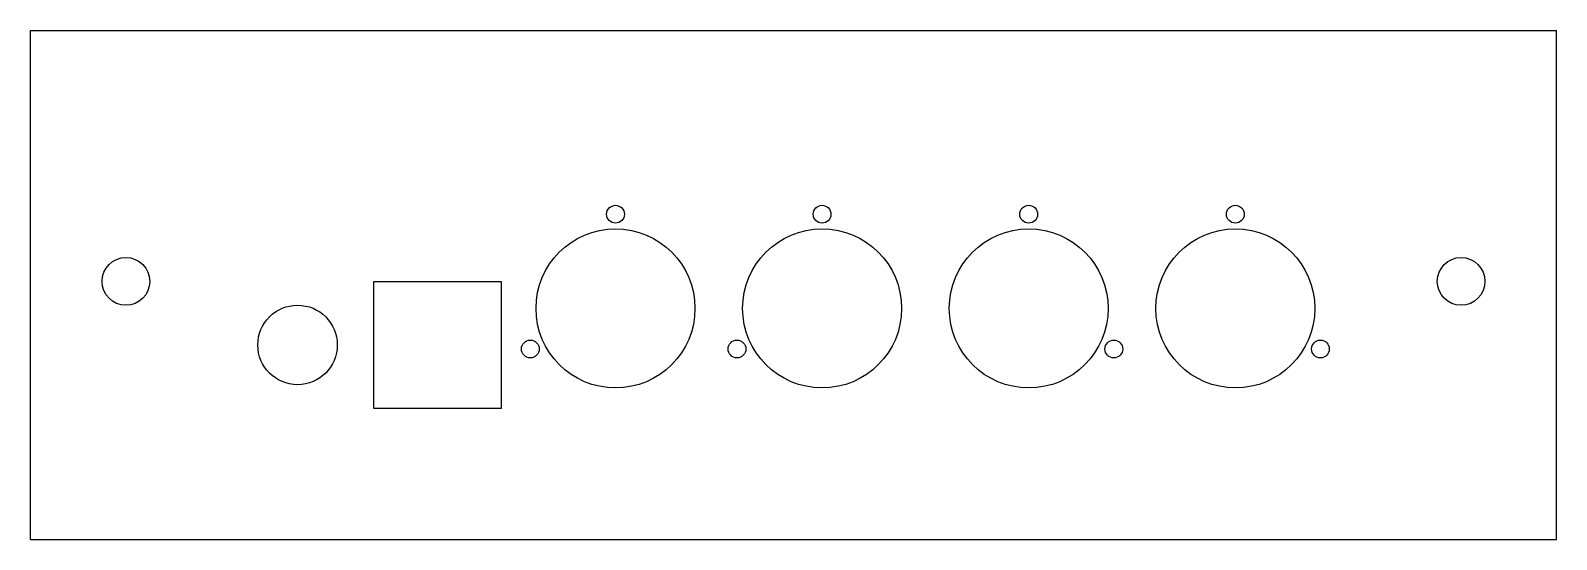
# Model space of a CAD drawing. Extents: x -2.96 to 3.04, y -0.81 to 1.19.
import ezdxf

# ---------------------------------------------------------------- set-up
doc = ezdxf.new("R2010")
doc.units = 0
doc.layers.get('0').update_dxf_attribs({"linetype": 'CONTINUOUS'})

msp = doc.modelspace()

# ---------------------------------------------------------------- linework, layer by layer
at = {"color": 7, "linetype": 'CONTINUOUS'}
for p, q in [((-2.9553, -0.8053), (-2.9553, 1.1947)), ((-2.9553, 1.1947), (3.0447, 1.1947)), ((3.0447, -0.8053), (3.0447, 1.1947)), ((-1.6053, 0.209), (-1.1053, 0.209)), ((-1.6053, -0.291), (-1.6053, 0.209)), ((-1.1053, 0.209), (-1.1053, -0.291)), ((-1.1053, -0.291), (-1.6053, -0.291)), ((-2.9553, -0.8053), (3.0447, -0.8053))]:
    msp.add_line(p, q, dxfattribs=at)
for centre, radius in [((-0.6553, 0.4728), 0.035), ((0.1571, 0.4728), 0.035), ((0.9695, 0.4728), 0.035), ((1.7819, 0.4728), 0.035), ((-0.6553, 0.1027), 0.3125), ((0.1572, 0.1027), 0.3125), ((0.9697, 0.1027), 0.3125), ((1.7822, 0.1027), 0.3125), ((-2.5803, 0.209), 0.0938), ((2.6697, 0.209), 0.0938), ((-1.9053, -0.041), 0.1563), ((-0.99, -0.0568), 0.035), ((-0.1776, -0.0568), 0.035), ((1.3041, -0.0568), 0.035), ((2.1165, -0.0568), 0.035)]:
    msp.add_circle(centre, radius, dxfattribs=at)

doc.saveas('drawing.dxf')
